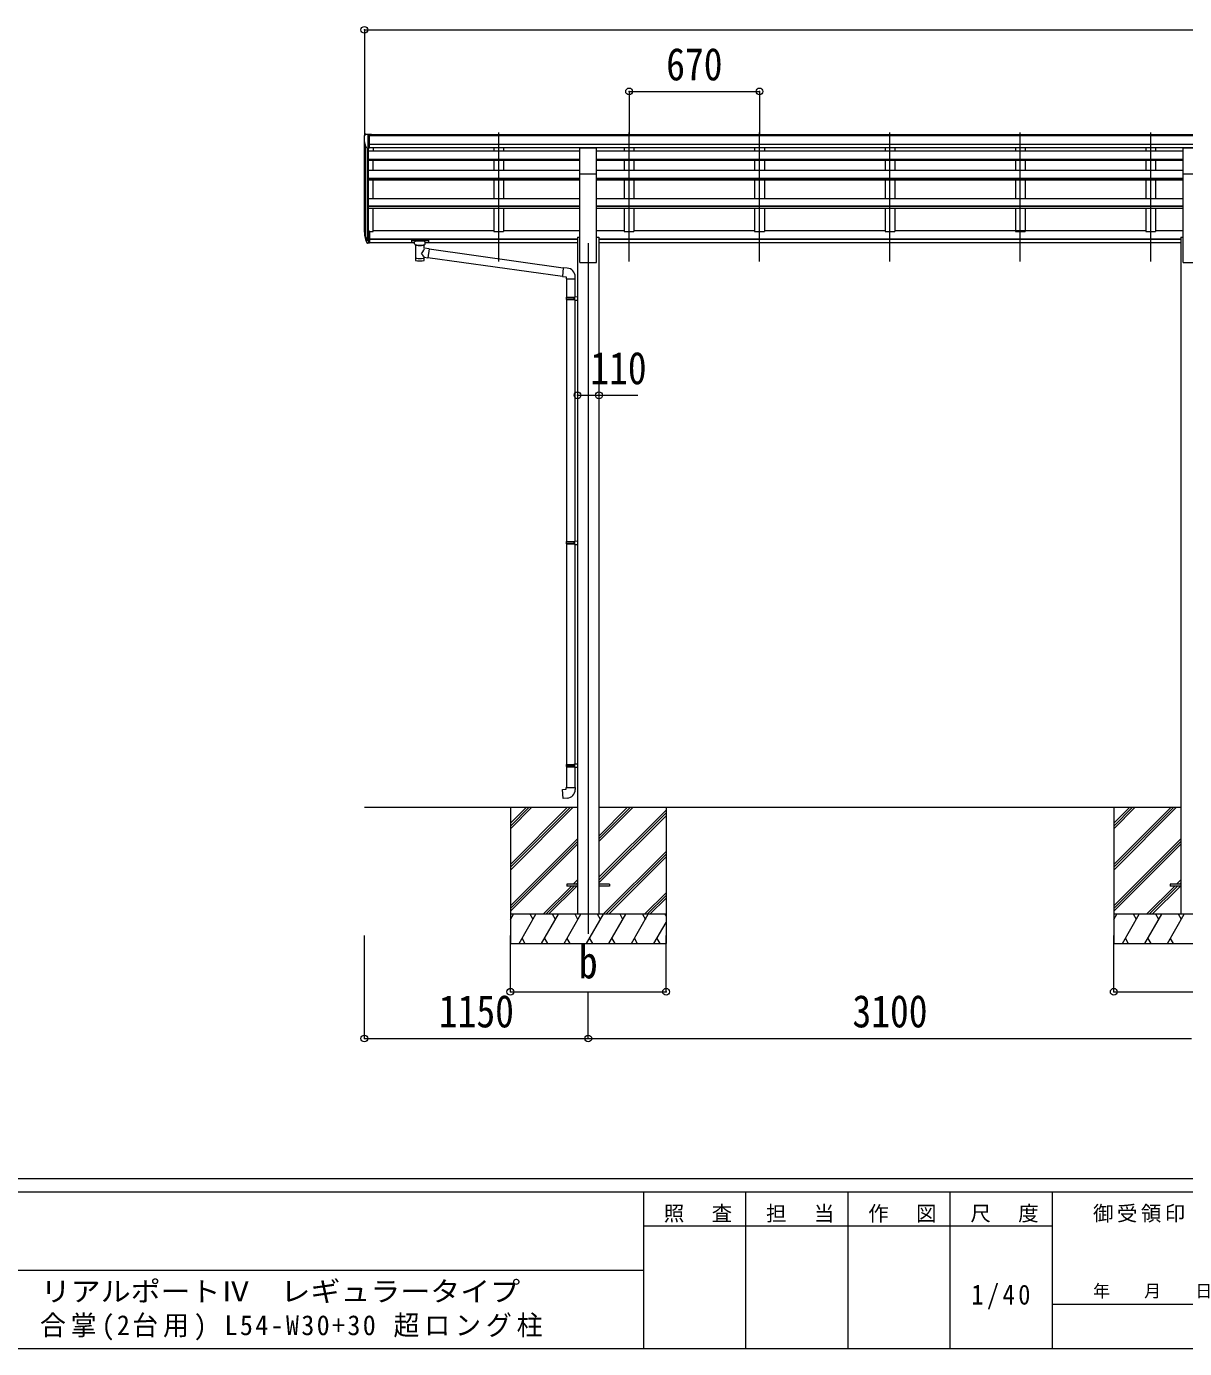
# Model space of a CAD drawing. Units: millimetres at full size. Extents: x -9783 to 33754, y -10064 to 6752.
# Drawn here: x 36 to 5986, y -6828 to -32 of the extents above; entities that cross this region are included whole.
import ezdxf
from ezdxf.enums import TextEntityAlignment as Align

# ---------------------------------------------------------------- set-up
doc = ezdxf.new("R2010")
doc.units = ezdxf.units.MM
doc.header["$LTSCALE"] = 35
doc.header["$PDMODE"] = 32
doc.header["$PDSIZE"] = 35
for name, color, linetype, lineweight in [('0-0_0', 7, 'Continuous', 9), ('0-1_本体', 4, 'Continuous', 9), ('0-2_部品', 7, 'Continuous', 9), ('0-8_PARTS2', 2, 'Continuous', 9), ('0-A_寸法', 6, 'Continuous', 9), ('F-0_240', 7, 'Continuous', 9)]:
    doc.layers.add(name, color=color, linetype=linetype, lineweight=lineweight)
doc.styles.add('ＭＳ ゴシック', font='')
doc.styles.get('ＭＳ ゴシック').set_extended_font_data('MS Gothic')

msp = doc.modelspace()

# ---------------------------------------------------------------- linework, layer by layer
at = {"layer": '0-0_0'}
for p, q in [((1772.2, -4045.93), (2867.2, -4045.93)), ((2522.2, -4045.93), (2522.2, -4745.93)), ((2522.2, -4340.1), (2816.38, -4045.93)), ((2522.2, -4354.24), (2830.53, -4045.93)), ((2522.2, -4368.39), (2844.67, -4045.93)), ((2522.2, -4156.26), (2632.54, -4045.93)), ((2522.2, -4142.11), (2618.39, -4045.93)), ((2522.2, -4127.97), (2604.25, -4045.93)), ((2977.2, -4193.47), (3124.75, -4045.93)), ((2977.2, -4221.76), (3153.04, -4045.93)), ((2977.2, -4207.61), (3138.89, -4045.93)), ((2977.2, -4045.93), (5967.2, -4045.93)), ((2977.2, -4405.6), (3322.2, -4060.61)), ((2977.2, -4419.74), (3322.2, -4074.75)), ((3322.2, -4045.93), (3322.2, -4745.93)), ((5622.2, -4045.93), (5622.2, -4745.93)), ((5622.2, -4340.1), (5916.38, -4045.93)), ((5622.2, -4354.24), (5930.53, -4045.93)), ((5622.2, -4368.39), (5944.67, -4045.93)), ((5622.2, -4156.26), (5732.54, -4045.93)), ((5622.2, -4142.11), (5718.39, -4045.93)), ((5622.2, -4127.97), (5704.25, -4045.93)), ((2977.2, -4433.89), (3322.2, -4088.89)), ((2522.2, -4552.23), (2867.2, -4207.24)), ((5622.2, -4552.23), (5967.2, -4207.24)), ((2522.2, -4566.38), (2867.2, -4221.38)), ((2522.2, -4580.52), (2867.2, -4235.52)), ((2999.01, -4595.93), (3322.2, -4272.74)), ((5622.2, -4566.38), (5967.2, -4221.38)), ((5622.2, -4580.52), (5967.2, -4235.52)), ((3013.15, -4595.93), (3322.2, -4286.88)), ((3027.3, -4595.93), (3322.2, -4301.02)), ((2690.65, -4595.93), (2836.15, -4450.43)), ((2704.79, -4595.93), (2850.29, -4450.43)), ((2718.93, -4595.93), (2864.43, -4450.43)), ((2845.15, -4441.43), (2867.2, -4419.37)), ((2859.29, -4441.43), (2867.2, -4433.51)), ((3211.15, -4595.93), (3322.2, -4484.87)), ((5790.65, -4595.93), (5936.15, -4450.43)), ((5804.79, -4595.93), (5950.29, -4450.43)), ((5818.93, -4595.93), (5964.43, -4450.43)), ((5945.15, -4441.43), (5967.2, -4419.37)), ((5959.29, -4441.43), (5967.2, -4433.51)), ((3225.29, -4595.93), (3322.2, -4499.01)), ((3239.43, -4595.93), (3322.2, -4513.15)), ((3322.2, -4595.93), (2522.2, -4595.93)), ((2522.2, -4623.43), (2538.08, -4595.93)), ((2566.95, -4745.93), (2653.55, -4595.93)), ((2638.55, -4621.91), (2623.55, -4595.92)), ((2682.42, -4745.92), (2769.02, -4595.93)), ((2754.02, -4621.91), (2739.02, -4595.93)), ((2797.89, -4745.93), (2884.49, -4595.93)), ((2869.49, -4621.91), (2854.49, -4595.93)), ((2913.36, -4745.93), (2999.96, -4595.93)), ((2984.96, -4621.91), (2969.96, -4595.92)), ((3028.83, -4745.93), (3115.43, -4595.93)), ((3100.43, -4621.91), (3085.43, -4595.93)), ((3144.3, -4745.93), (3230.9, -4595.93)), ((3200.9, -4595.93), (3215.9, -4621.91)), ((3316.37, -4595.93), (3322.2, -4606.03)), ((6422.2, -4595.93), (5622.2, -4595.93)), ((5622.2, -4623.43), (5638.08, -4595.93)), ((5666.95, -4745.93), (5753.55, -4595.93)), ((5738.55, -4621.91), (5723.55, -4595.92)), ((5782.42, -4745.92), (5869.02, -4595.93)), ((5854.02, -4621.91), (5839.02, -4595.93)), ((5897.89, -4745.93), (5984.49, -4595.93)), ((5969.49, -4621.91), (5954.49, -4595.93)), ((3259.77, -4745.93), (3322.2, -4637.79)), ((2522.2, -4745.93), (3322.2, -4745.93)), ((2581.95, -4719.95), (2596.95, -4745.93)), ((2697.42, -4719.95), (2712.42, -4745.92)), ((2812.89, -4719.94), (2827.89, -4745.93)), ((2928.36, -4719.95), (2943.36, -4745.93)), ((3043.83, -4719.95), (3058.83, -4745.93)), ((3159.3, -4719.95), (3174.3, -4745.93)), ((3274.77, -4719.95), (3289.77, -4745.93)), ((5622.2, -4745.93), (6422.2, -4745.93)), ((5681.95, -4719.95), (5696.95, -4745.93)), ((5797.42, -4719.95), (5812.42, -4745.92)), ((5912.89, -4719.94), (5927.89, -4745.93))]:
    msp.add_line(p, q, dxfattribs=at)
at = {"layer": '0-1_本体'}
for p, q in [((1798.7, -587.5), (7135.7, -587.5)), ((1798.7, -592.86), (7145.7, -592.86)), ((1772.2, -1086.65), (1772.2, -624.25)), ((1776.49, -643.05), (1776.49, -1110.92)), ((1786.2, -658.41), (1786.2, -1128.92)), ((1792.2, -657.88), (1792.2, -1084.48)), ((2879.7, -672.28), (1792.2, -672.28)), ((1798.7, -636.38), (7145.7, -636.38)), ((1798.7, -654.05), (7145.7, -654.05)), ((2879.7, -656.42), (1798.7, -656.42)), ((1817.2, -656.42), (1817.2, -672.69)), ((2437.2, -656.42), (2437.2, -672.28)), ((2487.2, -656.42), (2487.2, -672.28)), ((5979.7, -656.14), (2964.7, -656.42)), ((5979.7, -672.28), (2964.7, -672.28)), ((3107.2, -656.41), (3107.2, -672.28)), ((3157.2, -656.4), (3157.2, -672.28)), ((3777.2, -656.34), (3777.2, -672.28)), ((3827.2, -656.34), (3827.2, -672.28)), ((4447.2, -656.28), (4447.2, -672.28)), ((4497.2, -656.28), (4497.2, -672.28)), ((5117.2, -656.22), (5117.2, -672.28)), ((5167.2, -656.21), (5167.2, -672.28)), ((5787.2, -656.15), (5787.2, -672.28)), ((5837.2, -656.15), (5837.2, -672.28)), ((1792.2, -713.98), (2879.7, -713.98)), ((1792.2, -715.67), (2879.7, -715.67)), ((1792.2, -720.08), (2879.7, -720.08)), ((1817.2, -771.46), (1817.2, -720.08)), ((2437.2, -720.08), (2437.2, -771.06)), ((2487.2, -720.08), (2487.2, -771.06)), ((2964.7, -713.98), (5979.7, -713.98)), ((2964.7, -715.67), (5979.7, -715.67)), ((2964.7, -720.08), (5979.7, -720.08)), ((3107.2, -720.08), (3107.2, -771.06)), ((3157.2, -720.08), (3157.2, -771.06)), ((3777.2, -720.08), (3777.2, -771.06)), ((3827.2, -720.08), (3827.2, -771.06)), ((4447.2, -720.08), (4447.2, -771.06)), ((4497.2, -720.08), (4497.2, -771.06)), ((5117.2, -720.08), (5117.2, -771.06)), ((5167.2, -720.08), (5167.2, -771.06)), ((5787.2, -720.08), (5787.2, -771.06)), ((5837.2, -720.08), (5837.2, -771.06)), ((1792.2, -771.06), (2879.7, -771.06)), ((1792.2, -811.72), (2879.7, -811.72)), ((1792.2, -813.4), (2879.7, -813.4)), ((2879.7, -1245.92), (2879.7, -790.29)), ((2964.7, -771.06), (5979.7, -771.06)), ((2964.7, -1245.92), (2964.7, -790.29)), ((2964.7, -811.72), (5979.7, -811.72)), ((2964.7, -813.4), (5979.7, -813.4)), ((5979.7, -1245.92), (5979.7, -790.29)), ((1792.2, -820.12), (2879.7, -820.12)), ((1817.2, -917.21), (1817.2, -820.12)), ((2437.2, -820.12), (2437.2, -916.79)), ((2487.2, -820.12), (2487.2, -916.79)), ((2964.7, -820.12), (5979.7, -820.12)), ((3107.2, -820.12), (3107.2, -916.79)), ((3157.2, -820.12), (3157.2, -916.79)), ((3777.2, -820.12), (3777.2, -916.79)), ((3827.2, -820.12), (3827.2, -916.79)), ((4447.2, -820.12), (4447.2, -916.79)), ((4497.2, -820.12), (4497.2, -916.79)), ((5117.2, -820.12), (5117.2, -916.79)), ((5167.2, -820.12), (5167.2, -916.79)), ((5787.2, -820.12), (5787.2, -916.79)), ((5837.2, -820.12), (5837.2, -916.79)), ((1792.2, -916.79), (2879.7, -916.79)), ((2964.7, -916.79), (5979.7, -916.79)), ((2879.7, -956.26), (1792.2, -956.26)), ((2879.7, -957.94), (1792.2, -957.94)), ((2879.7, -966.98), (1792.2, -966.98)), ((1817.2, -1085.31), (1817.2, -966.98)), ((2437.2, -966.98), (2437.2, -1085.31)), ((2487.2, -966.98), (2487.2, -1085.31)), ((5979.7, -956.26), (2964.7, -956.26)), ((5979.7, -957.94), (2964.7, -957.94)), ((5979.7, -966.98), (2964.7, -966.98)), ((3107.2, -966.98), (3107.2, -1085.31)), ((3157.2, -966.98), (3157.2, -1085.31)), ((3777.2, -967.4), (3777.2, -1085.31)), ((3827.2, -967.4), (3827.2, -1085.31)), ((4447.2, -967.4), (4447.2, -1085.31)), ((4497.2, -967.4), (4497.2, -1085.31)), ((5117.2, -966.98), (5117.2, -1085.31)), ((5167.2, -966.98), (5167.2, -1085.31)), ((5787.2, -966.98), (5787.2, -1085.31)), ((5837.2, -966.98), (5837.2, -1085.31)), ((1798.7, -1085.31), (1817.2, -1085.31)), ((1817.2, -1080.1), (2437.2, -1080.1)), ((2437.2, -1085.31), (2487.2, -1085.31)), ((2487.2, -1080.1), (2879.7, -1080.1)), ((2964.7, -1080.1), (3107.2, -1080.1)), ((3107.2, -1085.31), (3157.2, -1085.31)), ((3157.2, -1080.1), (3777.2, -1080.1)), ((3777.2, -1085.31), (3827.2, -1085.31)), ((3827.2, -1080.1), (4447.2, -1080.1)), ((4447.2, -1085.31), (4497.2, -1085.31)), ((4497.2, -1080.1), (5787.2, -1080.1)), ((5117.2, -1085.31), (5167.2, -1085.31)), ((5787.2, -1085.31), (5837.2, -1085.31)), ((5837.2, -1080.1), (5979.7, -1080.1)), ((1798.7, -1124.4), (2867.2, -1124.4)), ((1798.7, -1125.79), (2867.2, -1125.79)), ((1798.7, -1142.96), (2030.2, -1142.96)), ((2084.2, -1142.96), (2867.2, -1142.96)), ((2867.2, -1115.92), (2879.7, -1115.92)), ((2867.2, -1115.92), (2867.2, -4595.92)), ((2964.7, -1115.92), (2977.2, -1115.92)), ((2977.2, -1115.92), (2977.2, -4595.92)), ((2977.2, -1124.4), (5967.2, -1124.4)), ((2977.2, -1125.79), (5967.2, -1125.79)), ((2977.2, -1142.96), (5967.2, -1142.96)), ((5967.2, -1115.92), (5979.7, -1115.92)), ((5967.2, -1115.92), (5967.2, -4595.92)), ((2879.7, -1245.92), (2964.7, -1245.92)), ((5979.7, -1245.92), (6064.7, -1245.92))]:
    msp.add_line(p, q, dxfattribs=at)
at = {"layer": '0-2_部品'}
for p, q in [((1770.2, -595.27), (1770.2, -595.9)), ((1777.11, -586.47), (1773.05, -592.27)), ((1780.2, -585.9), (1777.87, -586.04)), ((1780.2, -585.9), (1798.7, -585.9)), ((1792.2, -658.88), (1792.2, -585.9)), ((1798.7, -585.9), (1808.7, -585.99)), ((1798.7, -657.88), (1798.7, -585.9)), ((1808.7, -587.5), (1808.7, -585.99)), ((1784.58, -657.07), (1775.3, -641)), ((1792.2, -658.88), (1787, -658.56)), ((1798.7, -657.88), (1792.2, -657.88)), ((2879.7, -656.14), (2964.7, -656.14)), ((2879.7, -790.29), (2879.7, -656.14)), ((2964.7, -790.29), (2964.7, -656.14)), ((5979.7, -656.14), (6064.7, -656.14)), ((5979.7, -790.29), (5979.7, -656.14)), ((2879.7, -790.29), (2964.7, -790.29)), ((5979.7, -790.29), (6064.7, -790.29)), ((1792.2, -1084.48), (1792.2, -1146.37)), ((1798.7, -1084.48), (1792.2, -1084.48)), ((1798.7, -1084.48), (1798.7, -1145.55)), ((1774.6, -1110.52), (1784.76, -1129.7)), ((1785.77, -1128.45), (1776.02, -1110.03)), ((1777.18, -1127.38), (1784.76, -1144.87)), ((1792.2, -1129.2), (1787.07, -1129.2)), ((1792.2, -1131.2), (1787.36, -1131.2)), ((1792.2, -1146.37), (1787.36, -1146.37)), ((1798.7, -1122.8), (1792.2, -1122.8)), ((1798.7, -1128.2), (1792.2, -1128.2)), ((1798.7, -1145.55), (1792.2, -1145.55)), ((2013.7, -1131.26), (2013.7, -1142.02)), ((2013.7, -1131.45), (2013.7, -1132.99)), ((2015.7, -1130.6), (2098.7, -1130.6)), ((2015.7, -1132.77), (2098.7, -1132.77)), ((2015.7, -1142.68), (2030.2, -1142.68)), ((2030.2, -1149.49), (2030.2, -1139.22)), ((2034.3, -1153.99), (2034.29, -1234.28)), ((2080.1, -1171.56), (2080.1, -1153.98)), ((2084.2, -1149.49), (2084.2, -1139.22)), ((2084.2, -1142.68), (2098.7, -1142.68)), ((2100.7, -1131.26), (2100.7, -1142.02)), ((2105.33, -1175.47), (2080.1, -1171.56)), ((2080.12, -1234.28), (2080.1, -1217.66)), ((2080.1, -1217.91), (2098.31, -1220.73)), ((2105.33, -1175.47), (2098.31, -1220.73)), ((2789.28, -1318.1), (2098.31, -1220.73)), ((2105.33, -1175.47), (2793.29, -1272.27)), ((2814.13, -1274.1), (2793.29, -1272.27)), ((2809.2, -1329.84), (2855.2, -1329.84)), ((2811.2, -1329.84), (2811.2, -1423.84)), ((2853.2, -1329.84), (2853.2, -1421.28)), ((2855.2, -1329.84), (2855.2, -1318.93)), ((2809.2, -1425.84), (2810.2, -1423.84)), ((2809.2, -1425.84), (2853.2, -1425.84)), ((2809.2, -1425.84), (2809.2, -1433.84)), ((2810.2, -1423.84), (2853.2, -1423.84)), ((2848.73, -1425.84), (2848.3, -1423.84)), ((2851.2, -1421.34), (2867.2, -1420.87)), ((2851.2, -1423.34), (2851.2, -1421.34)), ((2851.2, -1423.34), (2853.2, -1423.34)), ((2867.2, -1420.87), (2867.2, -1438.81)), ((2809.2, -1433.84), (2853.2, -1433.84)), ((2809.2, -1433.84), (2810.2, -1435.84)), ((2810.2, -1435.84), (2853.2, -1435.84)), ((2811.2, -1435.84), (2811.2, -2679.61)), ((2851.2, -1438.34), (2851.2, -1436.34)), ((2851.2, -1438.34), (2867.2, -1438.81)), ((2853.2, -1438.4), (2853.2, -2677.05)), ((2809.2, -2681.61), (2810.2, -2679.61)), ((2809.2, -2681.61), (2853.2, -2681.61)), ((2809.2, -2681.61), (2809.2, -2689.61)), ((2809.2, -2689.61), (2853.2, -2689.61)), ((2809.2, -2689.61), (2810.2, -2691.61)), ((2810.2, -2679.61), (2853.2, -2679.61)), ((2810.2, -2691.61), (2853.2, -2691.61)), ((2811.2, -2691.61), (2811.2, -3825.18)), ((2848.73, -2681.61), (2848.3, -2679.61)), ((2851.2, -2677.11), (2867.2, -2676.64)), ((2851.2, -2679.11), (2851.2, -2677.11)), ((2851.2, -2679.11), (2853.2, -2679.11)), ((2851.2, -2694.11), (2851.2, -2692.11)), ((2851.2, -2694.11), (2867.2, -2694.58)), ((2853.2, -2694.17), (2853.2, -3822.63)), ((2867.2, -2676.64), (2867.2, -2694.58)), ((2809.2, -3827.18), (2810.2, -3825.18)), ((2809.2, -3827.18), (2853.2, -3827.18)), ((2809.2, -3827.18), (2809.2, -3835.18)), ((2809.2, -3835.18), (2853.2, -3835.18)), ((2809.2, -3835.18), (2810.2, -3837.18)), ((2810.2, -3825.18), (2853.2, -3825.18)), ((2810.2, -3837.18), (2853.2, -3837.18)), ((2811.2, -3837.18), (2811.2, -3943.32)), ((2848.73, -3827.18), (2848.3, -3825.18)), ((2851.2, -3822.68), (2867.2, -3822.21)), ((2851.2, -3824.68), (2851.2, -3822.68)), ((2851.2, -3824.68), (2853.2, -3824.68)), ((2851.2, -3839.68), (2851.2, -3837.68)), ((2851.2, -3839.68), (2867.2, -3840.16)), ((2853.2, -3839.74), (2853.2, -3943.32)), ((2867.2, -3822.21), (2867.2, -3840.16)), ((2809.2, -3943.32), (2855.2, -3943.32)), ((2809.2, -3953.32), (2809.2, -3943.32)), ((2855.2, -3943.32), (2855.2, -3954.24))]:
    msp.add_line(p, q, dxfattribs=at)
at = {"layer": '0-2_部品', "color": 4}
for p, q in [((2812.4, -4441.43), (2812.4, -4450.43)), ((2867.2, -4441.43), (2812.4, -4441.43)), ((2867.2, -4450.43), (2812.4, -4450.43)), ((3032, -4441.43), (2977.2, -4441.43)), ((5912.4, -4441.43), (5912.4, -4450.43)), ((5967.2, -4441.43), (5912.4, -4441.43)), ((5967.2, -4450.43), (5912.4, -4450.43))]:
    msp.add_line(p, q, dxfattribs=at)
at = {"layer": '0-2_部品'}
for points in [[(2013.7, -1131.26), (2013.74, -1131.06), (2013.83, -1130.93), (2013.92, -1130.83), (2014.02, -1130.77), (2014.15, -1130.73), (2014.44, -1130.67), (2014.93, -1130.62), (2015.47, -1130.6), (2015.7, -1130.6)], [(2013.7, -1142.02), (2013.74, -1142.21), (2013.83, -1142.35), (2013.92, -1142.44), (2014.02, -1142.51), (2014.15, -1142.55), (2014.44, -1142.61), (2014.93, -1142.66), (2015.47, -1142.68), (2015.7, -1142.68)], [(2030.24, -1149.43), (2030.22, -1149.79), (2030.47, -1150.75), (2030.99, -1151.63), (2031.79, -1152.47), (2032.9, -1153.27), (2034.3, -1153.99)], [(2080.1, -1153.98), (2080.34, -1153.89), (2081.69, -1153.15), (2082.81, -1152.3), (2083.56, -1151.44), (2084.02, -1150.54), (2084.19, -1149.65)], [(2098.7, -1130.6), (2099.06, -1130.6), (2099.59, -1130.63), (2100.04, -1130.68), (2100.34, -1130.75), (2100.51, -1130.85), (2100.63, -1130.99), (2100.7, -1131.17), (2100.7, -1131.26)], [(2098.7, -1142.68), (2099.06, -1142.68), (2099.59, -1142.65), (2100.04, -1142.6), (2100.34, -1142.53), (2100.51, -1142.43), (2100.63, -1142.29), (2100.7, -1142.11), (2100.7, -1142.02)], [(2793.29, -1272.27), (2789.28, -1318.1), (2809.2, -1319.84), (2809.2, -1329.84)], [(2848.73, -1425.84), (2848.73, -1433.84), (2848.3, -1435.84)], [(2851.2, -1436.34), (2853.2, -1436.34), (2853.2, -1423.34)], [(2848.73, -2681.61), (2848.73, -2689.61), (2848.3, -2691.61)], [(2851.2, -2692.11), (2853.2, -2692.11), (2853.2, -2679.11)], [(2848.73, -3827.18), (2848.73, -3835.18), (2848.3, -3837.18)], [(2851.2, -3837.68), (2853.2, -3837.68), (2853.2, -3824.68)], [(2814.13, -3999.07), (2793.29, -4000.89), (2789.28, -3955.07), (2809.2, -3953.32)]]:
    msp.add_lwpolyline(points, dxfattribs=at)
at = {"layer": '0-2_部品', "color": 4}
msp.add_lwpolyline([(3032, -4441.43), (3032, -4450.43), (2977.2, -4450.43)], dxfattribs=at)
at = {"layer": '0-2_部品'}
for centre, radius, start, end in [((1773.2, -595.27), 3, 93, 180), ((1972.2, -595.9), 202, 180, 192.90261), ((1777.93, -587.04), 1, 93.5, 145), ((1787.18, -655.57), 3, 210, 266.5), ((1860.86, -1088.36), 89.07, 174.49576, 194.41188), ((1860.15, -1084.08), 88.05, 177.22392, 197.21071), ((1905.42, -1091.3), 133.22, 183.27987, 195.71302), ((1787.36, -1128.2), 3, 210, 270), ((1787.36, -1143.37), 3, 210, 270), ((1787.07, -1127.7), 1.5, 210, 270), ((2810.2, -1318.93), 45, 0, 85), ((2810.2, -3954.24), 45, 275, 0)]:
    msp.add_arc(centre, radius, start, end, dxfattribs=at)
for centre, major_axis, ratio, start_param, end_param in [((2015.7, -1132.99), (2, 0), 0.109601, 1.5707963, 3.1415927), ((2057.2, -1139.22), (27, 0), 0.122176, 6.2831853, 9.424778), ((2057.22, -1154.44), (-22.91, 0.42), 0.072511, 0.0008029, 1.5715993), ((2057.19, -1154.44), (22.92, 0.42), 0.07247, 4.71158, 6.2823764), ((2068.2, -1149.49), (16, 0), 0.361356, 6.2636979, 6.2831853), ((2098.7, -1132.99), (2, 0), 0.109601, 0, 1.5707963), ((2057.2, -1221.84), (22.91, 0), 0.122865, 3.1415927, 6.2831853), ((2057.22, -1156.07), (-22.91, 0.42), 0.072511, 0.0008029, 1.5715993), ((2057.19, -1156.07), (22.92, 0.42), 0.07247, 4.71158, 6.2823764), ((2057.2, -1198.1), (-22.81, -26.62), 0.234429, 1.6855472, 3.1268519), ((2059.76, -1195.46), (20.32, -22.25), 0.045535, 0.0389954, 1.3075346), ((2057.2, -1234.28), (22.92, 0), 0.101955, 3.1415499, 6.2833984)]:
    msp.add_ellipse(centre, major_axis=major_axis, ratio=ratio, start_param=start_param, end_param=end_param, dxfattribs=at)
at = {"layer": '0-8_PARTS2'}
for p, q in [((2462.2, -1239.71), (2462.2, -577.19)), ((3132.2, -1239.71), (3132.2, -577.19)), ((3802.2, -1239.71), (3802.2, -577.19)), ((4472.2, -1239.71), (4472.2, -577.19)), ((5142.2, -1239.71), (5142.2, -577.19)), ((5812.2, -1239.71), (5812.2, -577.19)), ((2922.2, -1145.92), (2922.2, -4695.92))]:
    msp.add_line(p, q, dxfattribs=at)
at = {"layer": '0-A_寸法'}
for p, q in [((1772.2, -49.46), (7172.2, -49.46)), ((1772.2, -49.46), (1772.2, -595.08)), ((3132.2, -366.08), (3132.2, -595.08)), ((3132.2, -366.08), (3802.2, -366.08)), ((3802.2, -366.08), (3802.2, -595.08)), ((2867.2, -1928), (2977.2, -1928)), ((2977.2, -1928), (3177.2, -1928)), ((1772.2, -5234.18), (1772.2, -4705.24)), ((2522.2, -4994.21), (2522.2, -4705.24)), ((3322.2, -4994.21), (3322.2, -4705.24)), ((5622.2, -4994.21), (5622.2, -4705.24)), ((2522.2, -4994.21), (3322.2, -4994.21)), ((2922.2, -5234.18), (2922.2, -4994.21)), ((5622.2, -4994.21), (6422.2, -4994.21)), ((1772.2, -5234.18), (2922.2, -5234.18)), ((2922.2, -5234.18), (6022.2, -5234.18))]:
    msp.add_line(p, q, dxfattribs=at)
for p in [(1772.2, -49.46), (3132.2, -366.08), (3802.2, -366.08), (2867.2, -1928), (2977.2, -1928), (2522.2, -4994.21), (3322.2, -4994.21), (5622.2, -4994.21), (1772.2, -5234.18), (2922.2, -5234.18)]:
    msp.add_point(p, dxfattribs=at)
at = {"layer": 'F-0_240', "color": 5}
for p, q in [((-9783.03, -5953.1), (9396.97, -5953.1)), ((-9783.03, -6023.1), (6285.75, -6023.1)), ((3205.75, -6023.1), (3205.75, -6828.1)), ((3730.75, -6023.1), (3730.75, -6828.1)), ((4255.75, -6023.1), (4255.75, -6828.1)), ((4780.75, -6023.1), (4780.75, -6828.1)), ((5305.75, -6023.1), (5305.75, -6828.1)), ((3205.75, -6198.1), (5305.75, -6198.1)), ((-3969.25, -6425.6), (3205.75, -6425.6)), ((5305.75, -6600.6), (6285.75, -6600.6)), ((-9783.03, -6828.1), (9396.97, -6828.1))]:
    msp.add_line(p, q, dxfattribs=at)

# ---------------------------------------------------------------- texts
at = {"layer": '0-A_寸法', "color": 7, "style": 'ＭＳ ゴシック', "width": 0.85}
for s, p in [('670', (3322.83, -359.08)), ('110', (2932.83, -1921)), ('b', (2874.08, -4974.99)), ('1150', (2154.7, -5227.18)), ('3100', (4279.7, -5227.18))]:
    msp.add_text(s, height=166.8, dxfattribs=at).set_placement(p, align=Align.BOTTOM_LEFT)
at = {"layer": 'F-0_240', "style": 'ＭＳ ゴシック', "width": 1.1}
msp.add_text('リアルポートⅣ\u3000レギュラータイプ', height=102.6, dxfattribs=at).set_placement((109.35, -6616.22), align=Align.BOTTOM_LEFT)
at = {"layer": 'F-0_240', "style": 'ＭＳ ゴシック'}
msp.add_text('年\u3000\u3000月\u3000\u3000日', height=64.15, dxfattribs=at).set_placement((5515.76, -6583.1), align=Align.BOTTOM_LEFT)
at = {"layer": 'F-0_240', "attachment_point": 7, "style": 'ＭＳ ゴシック'}
for s, insert, char_height in [('\\T1.17;照\u3000査', (3310.76, -6180.6), 76.98), ('\\T1.17;担\u3000当', (3835.76, -6180.6), 76.98), ('\\T1.17;作\u3000図', (4360.75, -6180.6), 76.98), ('\\T1.17;尺\u3000度', (4885.76, -6180.6), 76.98), ('\\T1.17;御受領印', (5515.75, -6180.6), 76.98), ('\\T1.28;\\W0.9;1/40', (4890.13, -6626.85), 102.6), ('\\T1.19;\\W0.95;合掌(2台用)\\~L54-W30+30\\~超ロング柱', (105.33, -6786.55), 102.6)]:
    msp.add_mtext(s, dxfattribs=dict(at, insert=insert, char_height=char_height))

doc.saveas('drawing.dxf')
